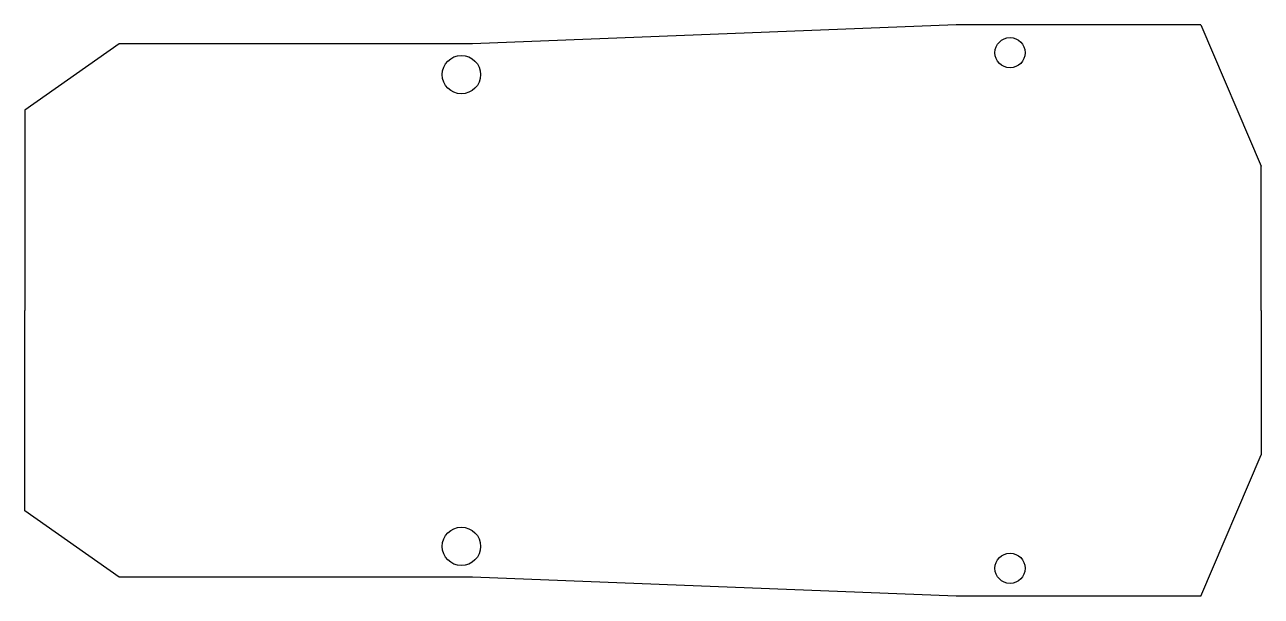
# Model space of a CAD drawing. Header units: inches. Extents: x -2.25 to 0, y -0.52 to 0.52.
import ezdxf

# ---------------------------------------------------------------- set-up
doc = ezdxf.new("R2010")
doc.units = ezdxf.units.IN
doc.layers.get('0').update_dxf_attribs({"linetype": 'CONTINUOUS'})

msp = doc.modelspace()

# ---------------------------------------------------------------- linework, layer by layer
for p, q in [((-0.556, 0.521), (-1.438, 0.486)), ((-0.11, 0.521), (-0.556, 0.521)), ((-0.11, 0.521), (0, 0.263)), ((-2.082, 0.486), (-2.254, 0.3655)), ((-1.438, 0.486), (-2.082, 0.486)), ((-2.254, 0.3655), (-2.254, 0)), ((0, 0), (0, 0.263)), ((-2.254, -0.3655), (-2.254, 0)), ((0, 0), (0, -0.263)), ((-0.11, -0.521), (0, -0.263)), ((-2.082, -0.486), (-2.254, -0.3655)), ((-1.438, -0.486), (-2.082, -0.486)), ((-0.556, -0.521), (-1.438, -0.486)), ((-0.11, -0.521), (-0.556, -0.521))]:
    msp.add_line(p, q)
for centre, radius in [((-0.458, 0.47), 0.0275), ((-1.458, 0.43), 0.035), ((-1.458, -0.43), 0.035), ((-0.458, -0.47), 0.0275)]:
    msp.add_circle(centre, radius)

doc.saveas('drawing.dxf')
